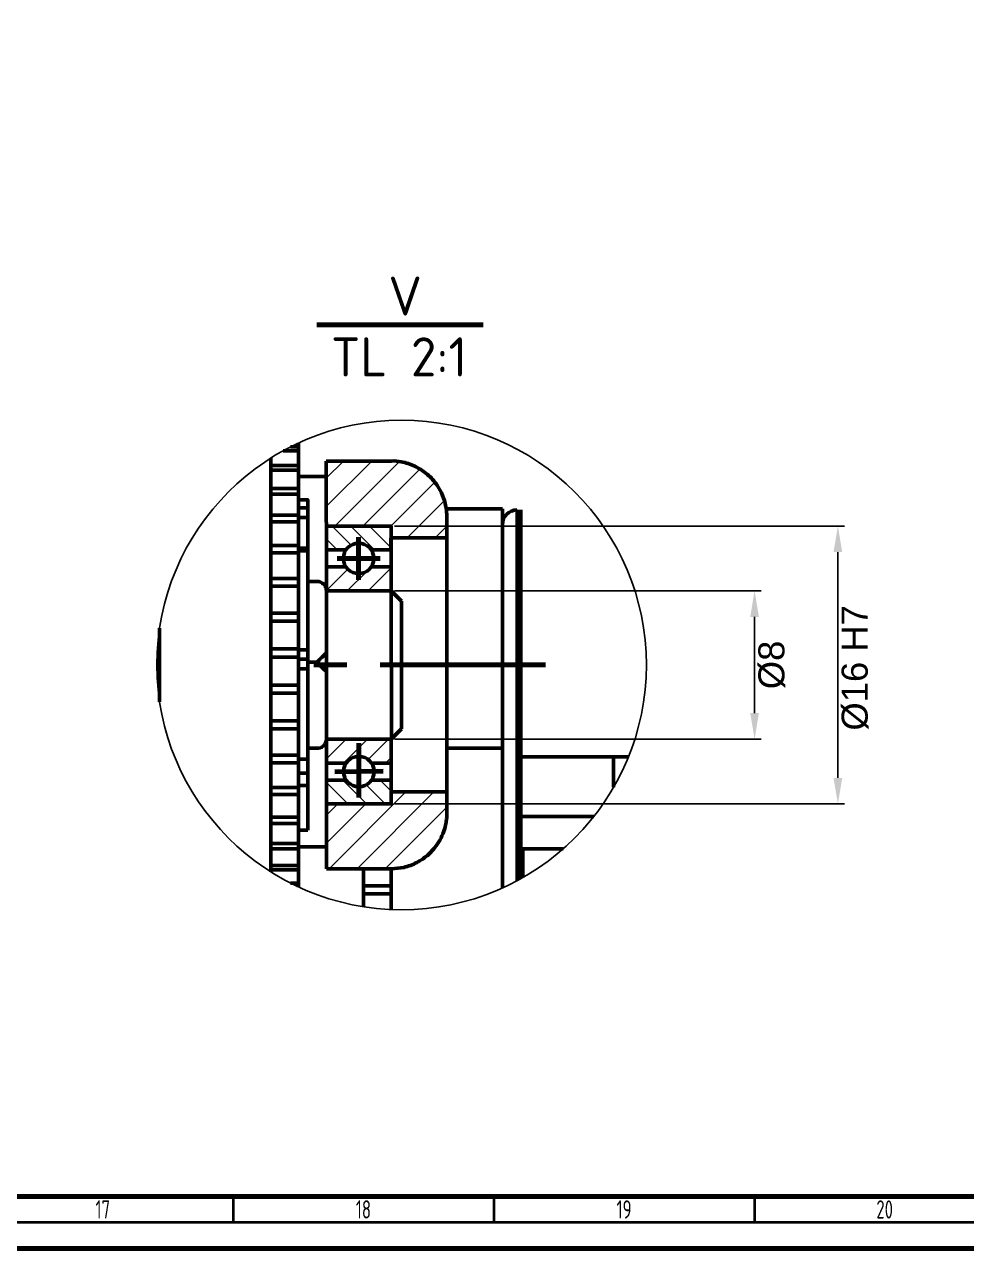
# Model space of a CAD drawing. Header units: millimetres. Extents: x -253 to 12701, y 1223 to 2077.
# Drawn here: x 556.1 to 736.8, y 1235.8 to 1470.6 of the extents above; entities that cross this region are included whole.
import ezdxf

# ---------------------------------------------------------------- set-up
doc = ezdxf.new("R2010")
doc.units = ezdxf.units.MM
doc.linetypes.add('ACAD_ISO02W100', pattern=[15, 12, -3])
doc.linetypes.add('CENTER', pattern=[50.8, 31.75, -6.35, 6.35, -6.35])
for name, color, linetype, lineweight in [('0.7mm', 7, 'Continuous', 70), ('Chu', 241, 'Continuous', 35), ('Net 0.35', 20, 'Continuous', 35), ('Net 0.7', 7, 'Continuous', 70), ('NET DAM', 7, 'Continuous', 50), ('Net Duc', 7, 'ACAD_ISO02W100', 70), ('NET MANH', 10, 'Continuous', 25)]:
    doc.layers.add(name, color=color, linetype=linetype, lineweight=lineweight)
doc.styles.add('F10', font='kythuat2.shx', dxfattribs={"height": 15, "bigfont": 'vn.shx'})
doc.styles.add('SLDTEXTSTYLE1', font='TXT', dxfattribs={"width": 0.7})
doc.styles.get("Standard").update_dxf_attribs({"font": 'arial.ttf'})
doc.dimstyles.new('ISO-25', dxfattribs={"dimtxt": 2.5, "dimasz": 5, "dimexe": 1.25, "dimexo": 0.625, "dimtad": 2, "dimdec": 0, "dimtxsty": 'Standard', "dimcen": 2.5, "dimadec": 0, "dimazin": 0, "dimtfac": 1, "dimtdec": 0, "dimtmove": 0, "dimatfit": 3, "dimfxl": 1, "dimarcsym": 0})

# ---------------------------------------------------------------- blocks, each defined once
blk = doc.blocks.new('*D146')
at = {"layer": 'Defpoints', "color": 0, "transparency": 16777216}
for p in [(626.4, 1361.96), (696.11, 1361.96), (626.43, 1333.49)]:
    blk.add_point(p, dxfattribs=at)
at = {"layer": 'NET MANH', "color": 0, "lineweight": -2, "transparency": 16777216}
for p, q in [((627.03, 1361.96), (697.36, 1361.96)), ((696.11, 1338.49), (696.11, 1356.96)), ((627.06, 1333.49), (697.36, 1333.49))]:
    blk.add_line(p, q, dxfattribs=at)
at = {"layer": 'NET MANH', "color": 0, "transparency": 16777216}
for points in [[(695.28, 1356.96), (696.95, 1356.96), (696.11, 1361.96)], [(695.28, 1338.49), (696.95, 1338.49), (696.11, 1333.49)]]:
    blk.add_solid(points, dxfattribs=at)
at = {"layer": 'NET MANH', "color": 0, "transparency": 16777216, "insert": (699.43, 1347.73), "char_height": 2.5, "attachment_point": 5, "rotation": 90}
blk.add_mtext('{\\H2x;Ø8}', dxfattribs=at)
blk = doc.blocks.new('*D147')
at = {"layer": 'Defpoints', "color": 0, "transparency": 16777216}
for p in [(626.38, 1374.38), (712.1, 1374.38), (626.41, 1321.07)]:
    blk.add_point(p, dxfattribs=at)
at = {"layer": 'NET MANH', "color": 0, "lineweight": -2, "transparency": 16777216}
for p, q in [((627.01, 1374.38), (713.35, 1374.38)), ((712.1, 1326.07), (712.1, 1369.38)), ((627.04, 1321.07), (713.35, 1321.07))]:
    blk.add_line(p, q, dxfattribs=at)
at = {"layer": 'NET MANH', "color": 0, "transparency": 16777216}
for points in [[(711.26, 1369.38), (712.93, 1369.38), (712.1, 1374.38)], [(711.26, 1326.07), (712.93, 1326.07), (712.1, 1321.07)]]:
    blk.add_solid(points, dxfattribs=at)
at = {"layer": 'NET MANH', "color": 0, "transparency": 16777216, "insert": (715.41, 1347.17), "char_height": 2.5, "attachment_point": 5, "rotation": 90}
blk.add_mtext('{\\H2x;Ø16 H7}', dxfattribs=at)

msp = doc.modelspace()

# ---------------------------------------------------------------- hatches: boundary and pattern name
at = {"layer": 'NET MANH', "transparency": 33554687}
h = msp.add_hatch(dxfattribs=at)
h.set_pattern_fill('ANSI31', color=256, scale=1.2)
h.set_pattern_definition([(45, (-3914.3324, -1032.5882), (-2.6940768, 2.6940768), [])])
edge = h.paths.add_edge_path()
edge.add_spline(control_points=[(636.84, 1378.38), (636.81, 1378.51), (636.77, 1378.7), (636.72, 1378.89), (636.7, 1378.95)], knot_values=[0.231291, 0.231291, 0.231291, 0.231291, 0.251637, 0.262527, 0.262527, 0.262527, 0.262527], degree=3, periodic=0)
edge.add_spline(control_points=[(636.7, 1378.95), (636.57, 1379.45), (636.4, 1379.94), (636.2, 1380.41)], knot_values=[0.262527, 0.262527, 0.262527, 0.262527, 0.343932, 0.343932, 0.343932, 0.343932], degree=3, periodic=0)
edge.add_spline(control_points=[(636.2, 1380.41), (636.15, 1380.51), (636.07, 1380.7), (635.98, 1380.87), (635.95, 1380.95)], knot_values=[0.343932, 0.343932, 0.343932, 0.343932, 0.362478, 0.375429, 0.375429, 0.375429, 0.375429], degree=3, periodic=0)
edge.add_spline(control_points=[(635.95, 1380.95), (635.8, 1381.23), (635.65, 1381.51), (635.48, 1381.78)], knot_values=[0.375429, 0.375429, 0.375429, 0.375429, 0.425859, 0.425859, 0.425859, 0.425859], degree=3, periodic=0)
edge.add_spline(control_points=[(635.48, 1381.78), (635.38, 1381.95), (635.27, 1382.11), (635.16, 1382.27)], knot_values=[0.425859, 0.425859, 0.425859, 0.425859, 0.457115, 0.457115, 0.457115, 0.457115], degree=3, periodic=0)
edge.add_spline(control_points=[(635.16, 1382.27), (635.11, 1382.35), (634.95, 1382.57), (634.79, 1382.78), (634.67, 1382.92)], knot_values=[0.457115, 0.457115, 0.457115, 0.457115, 0.471359, 0.5, 0.5, 0.5, 0.5], degree=3, periodic=0)
edge.add_spline(control_points=[(634.67, 1382.92), (634.52, 1383.11), (634.36, 1383.3), (634.19, 1383.48)], knot_values=[0.5, 0.5, 0.5, 0.5, 0.538778, 0.538778, 0.538778, 0.538778], degree=3, periodic=0)
edge.add_spline(control_points=[(634.19, 1383.48), (634.06, 1383.62), (633.92, 1383.76), (633.77, 1383.9)], knot_values=[0.538778, 0.538778, 0.538778, 0.538778, 0.570091, 0.570091, 0.570091, 0.570091], degree=3, periodic=0)
edge.add_spline(control_points=[(633.77, 1383.9), (633.56, 1384.1), (633.32, 1384.31), (633.08, 1384.51), (633.06, 1384.52)], knot_values=[0.570091, 0.570091, 0.570091, 0.570091, 0.616726, 0.6203, 0.6203, 0.6203, 0.6203], degree=3, periodic=0)
edge.add_spline(control_points=[(633.06, 1384.52), (632.9, 1384.64), (632.75, 1384.76), (632.59, 1384.88)], knot_values=[0.6203, 0.6203, 0.6203, 0.6203, 0.651677, 0.651677, 0.651677, 0.651677], degree=3, periodic=0)
edge.add_spline(control_points=[(632.59, 1384.88), (632.4, 1385.01), (632.21, 1385.13), (632.02, 1385.25)], knot_values=[0.651677, 0.651677, 0.651677, 0.651677, 0.6875, 0.6875, 0.6875, 0.6875], degree=3, periodic=0)
edge.add_spline(control_points=[(632.02, 1385.25), (631.78, 1385.4), (631.52, 1385.54), (631.27, 1385.68)], knot_values=[0.6875, 0.6875, 0.6875, 0.6875, 0.733255, 0.733255, 0.733255, 0.733255], degree=3, periodic=0)
edge.add_spline(control_points=[(631.27, 1385.68), (631.16, 1385.73), (630.98, 1385.82), (630.8, 1385.91), (630.73, 1385.94)], knot_values=[0.733255, 0.733255, 0.733255, 0.733255, 0.752358, 0.764765, 0.764765, 0.764765, 0.764765], degree=3, periodic=0)
edge.add_spline(control_points=[(630.73, 1385.94), (630.46, 1386.07), (630.17, 1386.18), (629.89, 1386.29)], knot_values=[0.764765, 0.764765, 0.764765, 0.764765, 0.8125, 0.8125, 0.8125, 0.8125], degree=3, periodic=0)
edge.add_spline(control_points=[(629.89, 1386.29), (629.69, 1386.36), (629.49, 1386.43), (629.28, 1386.49)], knot_values=[0.8125, 0.8125, 0.8125, 0.8125, 0.846264, 0.846264, 0.846264, 0.846264], degree=3, periodic=0)
edge.add_spline(control_points=[(629.28, 1386.49), (629.09, 1386.55), (628.9, 1386.6), (628.71, 1386.64)], knot_values=[0.846264, 0.846264, 0.846264, 0.846264, 0.878113, 0.878113, 0.878113, 0.878113], degree=3, periodic=0)
edge.add_spline(control_points=[(628.71, 1386.64), (628.58, 1386.67), (628.35, 1386.72), (628.12, 1386.76), (628.02, 1386.77)], knot_values=[0.878113, 0.878113, 0.878113, 0.878113, 0.899266, 0.915375, 0.915375, 0.915375, 0.915375], degree=3, periodic=0)
edge.add_spline(control_points=[(628.02, 1386.77), (627.83, 1386.8), (627.64, 1386.83), (627.44, 1386.84)], knot_values=[0.915375, 0.915375, 0.915375, 0.915375, 0.946788, 0.946788, 0.946788, 0.946788], degree=3, periodic=0)
edge.add_spline(control_points=[(627.44, 1386.84), (627.28, 1386.85), (627.12, 1386.86), (626.96, 1386.86)], knot_values=[0.946788, 0.946788, 0.946788, 0.946788, 0.971774, 0.971774, 0.971774, 0.971774], degree=3, periodic=0)
edge.add_spline(control_points=[(626.96, 1386.86), (626.78, 1386.87), (626.59, 1386.86), (626.4, 1386.86)], knot_values=[0.971774, 0.971774, 0.971774, 0.971774, 1, 1, 1, 1], degree=3, periodic=0)
edge.add_line((626.4, 1386.86), (613.95, 1386.85))
edge.add_line((613.95, 1386.85), (613.95, 1386.73))
edge.add_line((613.95, 1386.73), (613.95, 1385.74))
edge.add_line((613.95, 1385.74), (613.95, 1383.81))
edge.add_line((613.95, 1383.81), (613.95, 1380.97))
edge.add_line((613.95, 1380.97), (613.95, 1377.29))
edge.add_line((613.95, 1377.29), (613.96, 1374.38))
edge.add_line((613.96, 1374.38), (626.38, 1374.38))
edge.add_line((626.38, 1374.38), (626.38, 1372.09))
edge.add_line((626.38, 1372.09), (637.07, 1372.09))
edge.add_line((637.07, 1372.09), (637.07, 1376.19))
edge.add_spline(control_points=[(637.07, 1376.11), (637.07, 1376.12), (637.07, 1376.15), (637.07, 1376.18), (637.07, 1376.2), (637.07, 1376.2), (637.07, 1376.21), (637.07, 1376.23), (637.07, 1376.25), (637.07, 1376.33), (637.06, 1376.54), (637.05, 1376.73), (637.04, 1376.87)], knot_values=[0, 0, 0, 0, 0.018014, 0.082959, 0.101128, 0.112931, 0.115197, 0.116166, 0.117285, 0.120173, 0.128162, 0.150664, 0.150664, 0.150664, 0.150664], degree=3, periodic=0)
edge.add_spline(control_points=[(637.04, 1376.87), (637.04, 1376.92), (637.02, 1377.15), (637, 1377.38), (636.98, 1377.57)], knot_values=[0.150664, 0.150664, 0.150664, 0.150664, 0.15765, 0.187501, 0.187501, 0.187501, 0.187501], degree=3, periodic=0)
edge.add_spline(control_points=[(636.98, 1377.57), (636.97, 1377.6), (636.97, 1377.64), (636.96, 1377.68)], knot_values=[0.187501, 0.187501, 0.187501, 0.187501, 0.193415, 0.193415, 0.193415, 0.193415], degree=3, periodic=0)
edge.add_spline(control_points=[(636.96, 1377.68), (636.93, 1377.91), (636.89, 1378.15), (636.84, 1378.38)], knot_values=[0.193415, 0.193415, 0.193415, 0.193415, 0.231291, 0.231291, 0.231291, 0.231291], degree=3, periodic=0)
edge = h.paths.add_edge_path()
edge.add_spline(control_points=[(626.42, 1308.63), (627.29, 1308.66), (628.94, 1308.78), (631.27, 1309.71), (633.26, 1311.02), (634.74, 1312.54), (635.78, 1314.1), (636.45, 1315.58), (636.83, 1316.88), (637, 1317.91), (637.07, 1318.63), (637.08, 1319.04), (637.08, 1319.22), (637.08, 1319.27), (637.08, 1319.28), (637.08, 1319.29), (637.08, 1319.29), (637.08, 1319.3), (637.08, 1319.31), (637.08, 1319.35), (637.08, 1319.44), (637.08, 1319.47)], knot_values=[0, 0, 0, 0, 0.12129, 0.255819, 0.374841, 0.481418, 0.576167, 0.658611, 0.727493, 0.781057, 0.817725, 0.837683, 0.843397, 0.844604, 0.845394, 0.846267, 0.847702, 0.850983, 0.863044, 0.95837, 1, 1, 1, 1], degree=3, periodic=0)
edge.add_line((637.08, 1319.47), (637.08, 1323.36))
edge.add_line((637.08, 1323.36), (626.41, 1323.36))
edge.add_line((626.41, 1323.36), (626.41, 1321.07))
edge.add_line((626.41, 1321.07), (613.97, 1321.07))
edge.add_line((613.97, 1321.07), (613.97, 1317.42))
edge.add_line((613.97, 1317.42), (613.97, 1313.9))
edge.add_line((613.97, 1313.9), (613.97, 1311.23))
edge.add_line((613.97, 1311.23), (613.97, 1309.48))
edge.add_line((613.97, 1309.48), (613.97, 1308.68))
edge.add_line((613.97, 1308.68), (613.97, 1308.63))
edge.add_line((613.97, 1308.63), (626.42, 1308.63))
h = msp.add_hatch(dxfattribs=at)
h.set_pattern_fill('ANSI31', color=256, scale=0.8, angle=90)
h.set_pattern_definition([(135, (-3914.3324, -1032.5882), (-1.7960512, -1.7960512), [])])
h.paths.add_polyline_path([(626.41, 1321.07), (626.41, 1325.63), (622.61, 1325.63, -0.529579), (617.79, 1325.63), (613.99, 1325.63), (613.99, 1321.07)])
h.paths.add_polyline_path([(626.36, 1369.81), (626.38, 1374.38), (613.96, 1374.38), (613.96, 1369.81), (617.74, 1369.81, -0.529579), (622.57, 1369.81)])
h = msp.add_hatch(dxfattribs=at)
h.set_pattern_fill('ANSI31', color=256, scale=0.9)
h.set_pattern_definition([(45, (-3914.3324, -1032.5882), (-2.0205576, 2.0205576), [])])
h.paths.add_polyline_path([(622.61, 1328.91), (626.41, 1328.91), (626.41, 1333.49), (613.99, 1333.49), (613.99, 1328.91), (617.79, 1328.91, -0.529579)])
h.paths.add_polyline_path([(626.38, 1361.96), (626.38, 1366.53), (622.57, 1366.53, -0.529579), (617.74, 1366.53), (613.96, 1366.53), (613.96, 1361.96)])

# ---------------------------------------------------------------- linework, layer by layer
at = {"layer": '0.7mm', "lineweight": 70}
msp.add_line((612.11, 1412.96), (644.02, 1412.96), dxfattribs=at)
at = {"layer": 'Net 0.35', "linetype": 'Continuous', "lineweight": 35}
for p, q in [((596.07, 1245.76), (596.07, 1240.76)), ((646.07, 1245.76), (646.07, 1240.76)), ((696.07, 1245.76), (696.07, 1240.76)), ((930.57, 1240.76), (-238.43, 1240.76))]:
    msp.add_line(p, q, dxfattribs=at)
at = {"layer": 'Net 0.7', "linetype": 'Continuous', "lineweight": 70}
msp.add_line((925.57, 1245.76), (-233.43, 1245.76), dxfattribs=at)
at = {"layer": 'Net 0.7'}
msp.add_lwpolyline([(-253.43, 1235.76), (935.57, 1235.76), (935.57, 2076.76), (-253.43, 2076.76)], close=True, dxfattribs=at)
at = {"layer": 'NET DAM', "color": 7}
for p, q in [((608.62, 1388.84), (605.7, 1388.84)), ((608.62, 1389.57), (607.08, 1389.57)), ((608.62, 1389.33), (608.62, 1389.69)), ((608.62, 1389.37), (608.62, 1389.68)), ((608.62, 1389.67), (608.62, 1389.39)), ((608.62, 1389.62), (608.62, 1389.13)), ((608.62, 1389.41), (608.62, 1389.58)), ((608.62, 1389.1), (608.62, 1389.41)), ((608.62, 1389.39), (608.62, 1389.15)), ((608.62, 1389.15), (608.62, 1389.37)), ((608.62, 1388.93), (608.62, 1389.33)), ((608.62, 1389.04), (608.62, 1389.15)), ((608.62, 1389.15), (608.62, 1389.04)), ((608.62, 1389.13), (608.62, 1388.72)), ((608.62, 1388.78), (608.62, 1389.1)), ((608.62, 1389.04), (608.62, 1389.04)), ((608.62, 1388.53), (608.62, 1388.93)), ((608.62, 1388.84), (608.62, 1388.62)), ((608.62, 1388.5), (608.62, 1388.78)), ((608.62, 1388.72), (608.62, 1388.38)), ((608.62, 1386.01), (603.29, 1386.01)), ((608.62, 1385.95), (608.62, 1386.28)), ((608.62, 1386.27), (608.62, 1385.81)), ((608.62, 1386.06), (608.62, 1386.01)), ((608.62, 1385.92), (608.62, 1386.06)), ((608.62, 1385.57), (608.62, 1385.95)), ((608.62, 1385.64), (608.62, 1385.92)), ((608.62, 1385.81), (608.62, 1385.42)), ((626.4, 1386.86), (613.95, 1386.85)), ((608.62, 1385.08), (603.29, 1385.08)), ((608.62, 1385.37), (608.62, 1385.64)), ((608.62, 1385.17), (608.62, 1385.57)), ((608.62, 1385.42), (608.62, 1385.11)), ((608.62, 1385.14), (608.62, 1385.37)), ((608.62, 1384.75), (608.62, 1385.17)), ((608.62, 1384.93), (608.62, 1385.14)), ((608.62, 1385.11), (608.62, 1384.9)), ((608.62, 1385.08), (608.62, 1384.84)), ((608.62, 1383.9), (613.95, 1383.9)), ((603.29, 1382.45), (603.29, 1381.63)), ((608.62, 1381.6), (603.29, 1381.6)), ((608.62, 1382.06), (608.62, 1381.63)), ((608.62, 1381.36), (608.62, 1381.72)), ((608.62, 1381.69), (608.62, 1381.6)), ((608.62, 1381.59), (608.62, 1381.69)), ((608.62, 1381.63), (608.62, 1381.27)), ((608.62, 1381.35), (608.62, 1381.59)), ((608.62, 1380.99), (608.62, 1381.36)), ((608.62, 1381.13), (608.62, 1381.35)), ((608.62, 1381.27), (608.62, 1380.99)), ((608.62, 1380.95), (608.62, 1381.13)), ((608.62, 1380.58), (608.62, 1380.99)), ((608.62, 1380.99), (608.62, 1380.81)), ((608.62, 1380.49), (603.29, 1380.49)), ((608.62, 1380.8), (608.62, 1380.95)), ((608.62, 1380.81), (608.62, 1380.75)), ((608.62, 1380.75), (608.62, 1380.8)), ((608.62, 1380.06), (608.62, 1380.58)), ((608.62, 1380.49), (608.62, 1380.23)), ((610.4, 1379.44), (608.62, 1379.44)), ((608.62, 1376.44), (603.29, 1376.44)), ((608.62, 1376.68), (608.62, 1376.34)), ((608.62, 1376.57), (608.62, 1376.44)), ((608.62, 1376.31), (608.62, 1376.5)), ((608.62, 1376.34), (608.62, 1376.1)), ((608.62, 1376.15), (608.62, 1376.31)), ((647.74, 1377.68), (636.93, 1377.68)), ((647.74, 1377.68), (647.74, 1331.75)), ((651.3, 1306.74), (651.3, 1377.5)), ((608.62, 1375.17), (603.29, 1375.17)), ((608.62, 1376.02), (608.62, 1376.15)), ((608.62, 1376.1), (608.62, 1375.96)), ((608.62, 1375.93), (608.62, 1376.02)), ((608.62, 1375.96), (608.62, 1375.93)), ((608.62, 1375.17), (608.62, 1374.91)), ((608.62, 1370.64), (603.29, 1370.64)), ((608.62, 1369.25), (603.29, 1369.25)), ((608.62, 1370.81), (608.62, 1370.64)), ((608.62, 1370.65), (608.62, 1370.79)), ((608.62, 1370.76), (608.62, 1370.55)), ((608.62, 1370.54), (608.62, 1370.65)), ((608.62, 1370.64), (608.62, 1369.25)), ((608.62, 1370.55), (608.62, 1370.44)), ((608.62, 1370.47), (608.62, 1370.54)), ((608.62, 1370.44), (608.62, 1370.47)), ((608.62, 1370.11), (608.62, 1370.21)), ((610.4, 1370.11), (608.62, 1370.11)), ((608.62, 1369.25), (608.62, 1368.98)), ((608.62, 1364.34), (603.29, 1364.34)), ((608.62, 1362.86), (603.29, 1362.86)), ((608.62, 1364.54), (608.62, 1364.34)), ((608.62, 1364.34), (608.62, 1362.86)), ((608.62, 1362.86), (608.62, 1362.59)), ((612.18, 1363.74), (610.4, 1363.74)), ((608.63, 1357.68), (603.29, 1357.68)), ((608.63, 1357.9), (608.63, 1357.68)), ((608.63, 1357.68), (608.63, 1356.13)), ((608.63, 1356.13), (603.29, 1356.13)), ((608.63, 1356.13), (608.63, 1355.87)), ((608.63, 1350.8), (603.29, 1350.8)), ((608.63, 1351.04), (608.63, 1350.8)), ((608.63, 1350.8), (608.63, 1349.22)), ((608.63, 1349.22), (603.3, 1349.22)), ((608.63, 1349.22), (608.63, 1348.97)), ((612.18, 1348.24), (610.41, 1348.24)), ((608.63, 1343.86), (603.3, 1343.86)), ((608.63, 1344.12), (608.63, 1343.86)), ((608.63, 1343.86), (608.63, 1342.29)), ((608.63, 1342.29), (603.3, 1342.29)), ((608.63, 1342.29), (608.63, 1342.05)), ((608.63, 1337.01), (603.3, 1337.01)), ((608.63, 1337.28), (608.63, 1337.01)), ((608.63, 1337.01), (608.63, 1335.48)), ((608.63, 1335.48), (603.3, 1335.48)), ((608.63, 1335.48), (608.63, 1335.27)), ((610.41, 1331.74), (612.19, 1331.74)), ((647.74, 1331.75), (637.08, 1331.75)), ((647.74, 1331.75), (647.74, 1304.94)), ((608.63, 1330.41), (603.3, 1330.4)), ((608.63, 1330.68), (608.63, 1330.41)), ((608.63, 1330.41), (608.63, 1328.96)), ((669.07, 1330.08), (651.3, 1330.08)), ((671.9, 1330.08), (669.07, 1330.08)), ((669.07, 1330.08), (669.07, 1330.07)), ((669.07, 1330.07), (671.9, 1330.07)), ((669.07, 1324.28), (669.07, 1330.07)), ((608.63, 1328.96), (603.3, 1328.95)), ((608.63, 1328.99), (608.63, 1328.98)), ((608.63, 1328.96), (608.63, 1328.99)), ((608.63, 1328.98), (608.63, 1328.83)), ((608.63, 1328.88), (608.63, 1328.96)), ((608.63, 1328.96), (608.63, 1328.77)), ((608.64, 1324.2), (603.3, 1324.19)), ((603.3, 1322.93), (603.3, 1320.47)), ((608.64, 1322.85), (603.3, 1322.85)), ((608.64, 1324.47), (608.64, 1324.2)), ((608.64, 1323.19), (608.64, 1323.12)), ((608.64, 1323.14), (608.64, 1323.19)), ((608.64, 1323.04), (608.64, 1323.14)), ((608.64, 1323.12), (608.64, 1322.93)), ((608.64, 1322.91), (608.64, 1323.04)), ((608.64, 1322.93), (608.64, 1322.65)), ((608.64, 1322.74), (608.64, 1322.91)), ((608.64, 1322.85), (608.64, 1322.71)), ((637.08, 1319.47), (637.08, 1323.38)), ((608.64, 1318.52), (603.3, 1318.52)), ((608.64, 1318.78), (608.64, 1318.52)), ((608.64, 1317.96), (608.64, 1317.85)), ((608.64, 1317.95), (608.64, 1317.96)), ((608.64, 1317.84), (608.64, 1317.95)), ((608.64, 1317.85), (608.64, 1317.63)), ((608.64, 1317.68), (608.64, 1317.84)), ((608.64, 1317.49), (608.64, 1317.68)), ((608.64, 1317.63), (608.64, 1317.32)), ((665.26, 1318.66), (651.3, 1318.66)), ((603.3, 1317.32), (603.3, 1315.51)), ((608.64, 1317.32), (603.3, 1317.32)), ((608.64, 1317.28), (608.64, 1317.49)), ((608.64, 1317.32), (608.64, 1316.93)), ((608.64, 1317.32), (608.64, 1317.2)), ((608.64, 1316.04), (610.42, 1316.04)), ((608.64, 1313.5), (603.31, 1313.5)), ((608.64, 1313.5), (608.64, 1313.98)), ((608.64, 1313.75), (608.64, 1313.5)), ((608.64, 1312.98), (608.64, 1313.5)), ((608.64, 1313.47), (608.64, 1313.43)), ((608.64, 1313.38), (608.64, 1313.47)), ((608.64, 1313.43), (608.64, 1313.29)), ((608.64, 1313.21), (608.64, 1313.38)), ((608.64, 1313.29), (608.64, 1313.04)), ((608.64, 1313), (608.64, 1313.21)), ((608.64, 1313.04), (608.64, 1312.7)), ((608.64, 1312.76), (608.64, 1313)), ((608.64, 1312.56), (608.64, 1312.98)), ((608.64, 1312.46), (603.31, 1312.46)), ((608.64, 1312.8), (613.97, 1312.8)), ((608.64, 1312.51), (608.64, 1312.76)), ((608.64, 1312.7), (608.64, 1312.28)), ((608.64, 1312.18), (608.64, 1312.56)), ((608.64, 1312.39), (608.64, 1312.51)), ((608.64, 1312.46), (608.64, 1312.39)), ((651.65, 1312.46), (659.39, 1312.46)), ((651.65, 1306.94), (651.65, 1312.46)), ((608.64, 1309.25), (603.31, 1309.25)), ((608.64, 1308.41), (603.31, 1308.4)), ((613.97, 1308.63), (626.42, 1308.63)), ((621.07, 1308.63), (621.07, 1308.18)), ((621.07, 1308.18), (621.07, 1307.68)), ((626.41, 1308.63), (626.41, 1300.81)), ((608.64, 1305.87), (607.1, 1305.87)), ((621.07, 1307.68), (621.07, 1307.18)), ((621.07, 1307.18), (621.07, 1306.71)), ((621.07, 1306.71), (621.07, 1306.28)), ((621.07, 1306.28), (621.07, 1305.92)), ((621.07, 1305.92), (621.07, 1305.65)), ((621.07, 1305.65), (621.07, 1305.59)), ((621.07, 1305.59), (621.07, 1305.58)), ((621.07, 1305.58), (621.07, 1305.38)), ((621.07, 1305.38), (626.41, 1305.38)), ((621.07, 1305.38), (621.07, 1301.34)), ((621.07, 1303.84), (626.41, 1303.84))]:
    msp.add_line(p, q, dxfattribs=at)
at = {"layer": 'NET DAM'}
for p, q in [((608.62, 1390.32), (608.64, 1305.12)), ((626.38, 1374.38), (626.36, 1369.81)), ((626.38, 1374.38), (626.38, 1361.96)), ((637.07, 1376.11), (637.08, 1323.38)), ((626.37, 1372.09), (637.07, 1372.09)), ((613.95, 1369.81), (617.74, 1369.81)), ((622.57, 1369.81), (626.36, 1369.81)), ((613.95, 1366.53), (617.74, 1366.53)), ((622.57, 1366.53), (626.36, 1366.53)), ((613.96, 1361.96), (626.4, 1361.96)), ((626.4, 1361.96), (613.96, 1361.96)), ((613.96, 1361.96), (626.38, 1361.96)), ((613.96, 1361.96), (613.99, 1333.49)), ((626.4, 1361.96), (626.47, 1333.49)), ((626.4, 1361.96), (628.38, 1359.98)), ((628.39, 1335.47), (628.38, 1359.98)), ((628.39, 1347.73), (634.1, 1347.73)), ((626.41, 1333.49), (628.39, 1335.47)), ((613.97, 1333.49), (626.41, 1333.49)), ((626.47, 1333.49), (613.99, 1333.49)), ((626.43, 1333.49), (613.99, 1333.49)), ((613.99, 1333.49), (626.41, 1333.49)), ((613.99, 1328.91), (617.79, 1328.91)), ((622.61, 1328.91), (626.41, 1328.91)), ((613.99, 1325.63), (617.79, 1325.63)), ((622.61, 1325.63), (626.41, 1325.63)), ((626.37, 1323.36), (637.07, 1323.36))]:
    msp.add_line(p, q, dxfattribs=at)
at = {"layer": 'NET DAM', "color": 8}
for p, q in [((610.4, 1377.89), (608.62, 1377.89)), ((650.58, 1306.35), (650.58, 1377.5)), ((610.4, 1376), (608.62, 1376)), ((610.4, 1369.61), (608.62, 1369.61)), ((610.41, 1350.6), (608.63, 1350.6)), ((610.41, 1348.86), (608.63, 1348.86)), ((610.41, 1346.96), (608.63, 1346.96)), ((610.41, 1329.63), (608.63, 1329.63)), ((610.41, 1326.95), (608.63, 1326.95)), ((610.41, 1324.62), (608.64, 1324.62)), ((610.42, 1316.05), (608.64, 1316.05))]:
    msp.add_line(p, q, dxfattribs=at)
at = {"layer": 'NET DAM', "color": 7, "flags": 128}
for points in [[(608.62, 1389.57), (608.62, 1389.48), (608.62, 1389.39), (608.62, 1389.3), (608.62, 1389.21), (608.62, 1389.12), (608.62, 1389.03), (608.62, 1388.93), (608.62, 1388.84)], [(603.28, 1387.41), (603.28, 1386.59), (603.29, 1381.69), (603.29, 1376.17), (603.29, 1370.13), (603.29, 1363.68), (603.29, 1356.95), (603.29, 1350.05), (603.3, 1343.11), (603.3, 1336.25), (603.3, 1329.6), (603.3, 1323.28), (603.3, 1317.4), (603.31, 1312.07), (603.31, 1308.03)], [(608.62, 1386.01), (608.62, 1385.89), (608.62, 1385.78), (608.62, 1385.66), (608.62, 1385.55), (608.62, 1385.43), (608.62, 1385.31), (608.62, 1385.2), (608.62, 1385.08)], [(613.95, 1386.85), (613.95, 1386.73), (613.95, 1385.74), (613.95, 1383.81), (613.95, 1380.97), (613.95, 1377.29), (613.96, 1372.88), (613.96, 1367.83), (613.96, 1362.28), (613.96, 1356.37), (613.96, 1350.24), (613.96, 1344.05), (613.97, 1337.95), (613.97, 1332.1), (613.97, 1326.63), (613.97, 1321.7), (613.97, 1317.42), (613.97, 1313.9), (613.97, 1311.23), (613.97, 1309.48), (613.97, 1308.68), (613.97, 1308.63)], [(608.62, 1381.6), (608.62, 1381.46), (608.62, 1381.32), (608.62, 1381.19), (608.62, 1381.05), (608.62, 1380.91), (608.62, 1380.77), (608.62, 1380.63), (608.62, 1380.49)], [(610.4, 1379.43), (610.4, 1379.43), (610.4, 1379.36), (610.4, 1379.23), (610.4, 1379.04), (610.4, 1378.8), (610.4, 1378.52), (610.4, 1378.21), (610.4, 1377.89)], [(610.4, 1370.86), (610.4, 1372.6), (610.4, 1374.17), (610.4, 1375.56), (610.4, 1376.75), (610.4, 1377.74), (610.4, 1378.52), (610.4, 1379.09), (610.4, 1379.43)], [(608.62, 1370.21), (608.62, 1371.64), (608.62, 1372.91), (608.62, 1374), (608.62, 1374.91), (608.62, 1375.63), (608.62, 1376.17), (608.62, 1376.5), (608.62, 1376.64)], [(608.62, 1376.44), (608.62, 1376.28), (608.62, 1376.13), (608.62, 1375.97), (608.62, 1375.81), (608.62, 1375.65), (608.62, 1375.49), (608.62, 1375.33), (608.62, 1375.17)], [(610.4, 1377.89), (610.4, 1377.52), (610.4, 1377.17), (610.4, 1376.85), (610.4, 1376.57), (610.4, 1376.33), (610.4, 1376.16), (610.4, 1376.04), (610.4, 1376)], [(610.4, 1376), (610.4, 1375.83), (610.4, 1375.47), (610.4, 1374.92), (610.4, 1374.18), (610.4, 1373.25), (610.4, 1372.15), (610.4, 1370.88), (610.4, 1369.44)], [(608.62, 1370.41), (608.62, 1370.66), (608.62, 1370.85), (608.62, 1370.97), (608.62, 1371), (608.62, 1370.96), (608.62, 1370.83), (608.62, 1370.63), (608.62, 1370.37)], [(608.63, 1351.29), (608.63, 1353.95), (608.63, 1356.56), (608.63, 1359.12), (608.63, 1361.6), (608.62, 1363.98), (608.62, 1366.26), (608.62, 1368.4), (608.62, 1370.41)], [(608.62, 1370.37), (608.62, 1370.17), (608.62, 1370.11)], [(610.4, 1368.53), (610.4, 1368.78), (610.4, 1369.06), (610.4, 1369.37), (610.4, 1369.69), (610.4, 1370.02), (610.4, 1370.33), (610.4, 1370.61), (610.4, 1370.86)], [(610.4, 1369.61), (610.4, 1369.82), (610.4, 1369.98), (610.4, 1370.08), (610.4, 1370.11), (610.4, 1370.08), (610.4, 1369.98), (610.4, 1369.82), (610.4, 1369.61)], [(610.4, 1369.61), (610.4, 1367.61), (610.4, 1365.46), (610.4, 1363.2), (610.4, 1360.83), (610.4, 1358.36), (610.4, 1355.83), (610.41, 1353.23), (610.41, 1350.6)], [(610.4, 1369.44), (610.4, 1369.23), (610.4, 1369.09), (610.4, 1369.01), (610.4, 1368.99), (610.4, 1369.05), (610.4, 1369.17), (610.4, 1369.36), (610.4, 1369.61)], [(610.4, 1365.85), (610.4, 1366.16), (610.4, 1366.49), (610.4, 1366.85), (610.4, 1367.22), (610.4, 1367.59), (610.4, 1367.94), (610.4, 1368.25), (610.4, 1368.53)], [(610.4, 1363.74), (610.4, 1363.98), (610.4, 1365.85)], [(610.41, 1348.24), (610.41, 1352.05), (610.4, 1355.61), (610.4, 1358.72), (610.4, 1361.19), (610.4, 1362.87), (610.4, 1363.68), (610.4, 1363.74)], [(581.96, 1354.76), (581.96, 1350.04), (581.96, 1343.1), (581.96, 1340.66)], [(608.63, 1349.45), (608.63, 1349.54), (608.63, 1349.81), (608.63, 1350.14), (608.63, 1350.5), (608.63, 1350.89), (608.63, 1351.29)], [(610.41, 1350.6), (610.41, 1350.27), (610.41, 1349.96), (610.41, 1349.66), (610.41, 1349.4), (610.41, 1349.18), (610.41, 1349.01), (610.41, 1348.9), (610.41, 1348.86)], [(610.41, 1348.86), (610.41, 1348.81), (610.41, 1348.7), (610.41, 1348.52), (610.41, 1348.28), (610.41, 1348), (610.41, 1347.67), (610.41, 1347.32), (610.41, 1346.96)], [(610.41, 1331.74), (610.41, 1331.93), (610.41, 1332.96), (610.41, 1334.86), (610.41, 1337.51), (610.41, 1340.75), (610.41, 1344.4), (610.41, 1348.24)], [(608.63, 1329.94), (608.63, 1331.86), (608.63, 1333.88), (608.63, 1336), (608.63, 1338.21), (608.63, 1340.49), (608.63, 1342.82), (608.63, 1345.18), (608.63, 1347.56)], [(610.41, 1346.96), (610.41, 1344.6), (610.41, 1342.27), (610.41, 1339.98), (610.41, 1337.74), (610.41, 1335.57), (610.41, 1333.49), (610.41, 1331.5), (610.41, 1329.63)], [(610.41, 1325.87), (610.41, 1327.88), (610.41, 1330.02), (610.41, 1331.74)], [(608.63, 1327.75), (608.63, 1327.98), (608.63, 1328.24), (608.63, 1328.52), (608.63, 1328.82), (608.63, 1329.12), (608.63, 1329.41), (608.63, 1329.69), (608.63, 1329.94)], [(610.41, 1329.63), (610.41, 1329.33), (610.41, 1328.99), (610.41, 1328.63), (610.41, 1328.26), (610.41, 1327.89), (610.41, 1327.55), (610.41, 1327.23), (610.41, 1326.95)], [(608.64, 1316.01), (608.64, 1316.39), (608.64, 1317), (608.64, 1317.82), (608.64, 1318.85), (608.64, 1320.08), (608.64, 1321.51), (608.64, 1323.12), (608.64, 1324.91)], [(610.41, 1326.95), (610.41, 1326.71), (610.41, 1326.42), (610.41, 1326.11), (610.41, 1325.79), (610.41, 1325.46), (610.41, 1325.15), (610.41, 1324.87), (610.41, 1324.62)], [(610.41, 1326.04), (610.41, 1326.25), (610.41, 1326.4), (610.41, 1326.48), (610.41, 1326.49), (610.41, 1326.43), (610.41, 1326.31), (610.41, 1326.12), (610.41, 1325.88)], [(610.41, 1319.49), (610.41, 1319.65), (610.41, 1320.01), (610.41, 1320.56), (610.41, 1321.3), (610.41, 1322.23), (610.41, 1323.33), (610.41, 1324.6), (610.41, 1326.04)], [(610.41, 1325.88), (610.41, 1325.66), (610.41, 1325.5), (610.41, 1325.41), (610.41, 1325.37), (610.41, 1325.4), (610.41, 1325.5), (610.41, 1325.66), (610.41, 1325.87)], [(610.41, 1324.62), (610.41, 1322.88), (610.41, 1321.31), (610.41, 1319.93), (610.41, 1318.73), (610.42, 1317.74), (610.42, 1316.96), (610.42, 1316.4), (610.42, 1316.05)], [(608.64, 1324.2), (608.64, 1324.03), (608.64, 1323.86), (608.64, 1323.69), (608.64, 1323.52), (608.64, 1323.35), (608.64, 1323.19), (608.64, 1323.02), (608.64, 1322.85)], [(608.64, 1318.52), (608.64, 1318.37), (608.64, 1318.21), (608.64, 1318.06), (608.64, 1317.91), (608.64, 1317.76), (608.64, 1317.61), (608.64, 1317.46), (608.64, 1317.32)], [(610.42, 1317.59), (610.42, 1317.96), (610.42, 1318.31), (610.41, 1318.63), (610.41, 1318.92), (610.41, 1319.15), (610.41, 1319.33), (610.41, 1319.44), (610.41, 1319.49)], [(610.42, 1316.05), (610.42, 1316.05), (610.42, 1316.12), (610.42, 1316.25), (610.42, 1316.44), (610.42, 1316.68), (610.42, 1316.96), (610.42, 1317.27), (610.42, 1317.59)], [(608.64, 1313.5), (608.64, 1313.37), (608.64, 1313.24), (608.64, 1313.11), (608.64, 1312.98), (608.64, 1312.85), (608.64, 1312.72), (608.64, 1312.59), (608.64, 1312.46)]]:
    msp.add_lwpolyline(points, dxfattribs=at)
at = {"layer": 'NET DAM'}
for points in [[(626.38, 1361.96), (626.38, 1374.38), (613.96, 1374.38), (613.96, 1361.96)], [(626.41, 1333.49), (626.41, 1321.07), (613.99, 1321.07), (613.99, 1333.49)]]:
    msp.add_lwpolyline(points, dxfattribs=at)
for centre in [(620.15, 1368.17), (620.2, 1327.27)]:
    msp.add_circle(centre, 2.92, dxfattribs=at)
at = {"layer": 'NET DAM', "color": 7}
msp.add_arc((650.58, 1374.65), 2.84, 90, 180, dxfattribs=at)
for points, knots in [([(637.07, 1376.11), (637.07, 1376.12), (637.07, 1376.15), (637.07, 1376.18), (637.07, 1376.2), (637.07, 1376.2), (637.07, 1376.21), (637.07, 1376.23), (637.07, 1376.25), (637.07, 1376.33), (637.06, 1376.58), (637.02, 1377.41), (636.78, 1378.87), (636.12, 1380.74), (634.94, 1382.73), (633.23, 1384.53), (630.93, 1385.96), (628.61, 1386.77), (627.09, 1386.88), (626.4, 1386.86)], [0, 0, 0, 0, 0.018014, 0.082959, 0.101128, 0.112931, 0.115197, 0.116166, 0.117285, 0.120173, 0.128162, 0.15765, 0.251637, 0.362478, 0.471359, 0.616726, 0.752358, 0.899266, 1, 1, 1, 1]), ([(613.96, 1361.43), (613.96, 1361.68), (613.96, 1361.96), (613.96, 1361.96), (613.96, 1361.97), (613.96, 1361.97), (613.96, 1361.97), (613.96, 1361.98), (613.96, 1362.06), (613.94, 1362.22), (613.87, 1362.55), (613.7, 1362.94), (613.33, 1363.36), (612.84, 1363.64), (612.41, 1363.78), (612.19, 1363.74), (612.18, 1363.74)], [0, 0, 0, 0, 0.508527, 0.573995, 0.577444, 0.579252, 0.580086, 0.580928, 0.582826, 0.618319, 0.652427, 0.734869, 0.809645, 0.898453, 0.995008, 1, 1, 1, 1]), ([(612.18, 1348.24), (612.4, 1348.47), (612.84, 1348.93), (613.39, 1349.49), (613.82, 1349.89), (613.91, 1349.94), (613.96, 1349.96)], [0, 0, 0, 0, 0.282261, 0.56353, 0.783203, 1, 1, 1, 1]), ([(613.96, 1346.41), (613.95, 1346.41), (613.93, 1346.43), (613.74, 1346.61), (613.35, 1347.01), (612.79, 1347.6), (612.38, 1348.03), (612.18, 1348.24)], [0, 0, 0, 0, 0.123552, 0.247872, 0.496916, 0.748118, 1, 1, 1, 1]), ([(612.19, 1331.75), (612.4, 1331.77), (612.8, 1331.8), (613.27, 1332.08), (613.59, 1332.4), (613.78, 1332.71), (613.89, 1332.99), (613.94, 1333.22), (613.96, 1333.38), (613.97, 1333.46), (613.97, 1333.49), (613.97, 1333.5)], [0, 0, 0, 0, 0.232021, 0.422227, 0.580464, 0.714013, 0.823431, 0.907368, 0.964187, 0.99472, 1, 1, 1, 1]), ([(626.42, 1308.63), (627.29, 1308.66), (628.94, 1308.78), (631.27, 1309.71), (633.26, 1311.02), (634.74, 1312.54), (635.78, 1314.1), (636.45, 1315.58), (636.83, 1316.88), (637, 1317.91), (637.07, 1318.63), (637.08, 1319.04), (637.08, 1319.22), (637.08, 1319.27), (637.08, 1319.28), (637.08, 1319.29), (637.08, 1319.29), (637.08, 1319.3), (637.08, 1319.31), (637.08, 1319.35), (637.08, 1319.44), (637.08, 1319.47)], [0, 0, 0, 0, 0.12129, 0.255819, 0.374841, 0.481418, 0.576167, 0.658611, 0.727493, 0.781057, 0.817725, 0.837683, 0.843397, 0.844604, 0.845394, 0.846267, 0.847702, 0.850983, 0.863044, 0.95837, 1, 1, 1, 1])]:
    msp.add_open_spline(points, degree=3, knots=knots, dxfattribs=at)
at = {"layer": 'Net Duc', "linetype": 'CENTER'}
for p, q in [((620.15, 1372.28), (620.15, 1364.05)), ((616.04, 1368.17), (624.27, 1368.17)), ((656.01, 1347.73), (605.88, 1347.73)), ((620.2, 1322.31), (620.2, 1332.7)), ((615.59, 1327.22), (624.85, 1327.32))]:
    msp.add_line(p, q, dxfattribs=at)
at = {"layer": 'NET MANH'}
msp.add_circle((628.39, 1347.73), 46.96, dxfattribs=at)

# ---------------------------------------------------------------- texts
at = {"layer": '0.7mm', "lineweight": 70, "char_height": 7.5, "attachment_point": 1, "style": 'F10'}
for s, insert, width in [('{\\fTCVN 7284|b0|i0|c0|p34;V}', (625.86, 1422.27), 37.6692), ('\\pxqc;{\\fTCVN 7284|b0|i0|c0|p34;TL 2:1}', (601.17, 1410.59), 53.4815)]:
    msp.add_mtext(s, dxfattribs=dict(at, insert=insert, width=width))
at = {"layer": 'Chu', "char_height": 3.5, "attachment_point": 5, "style": 'SLDTEXTSTYLE1'}
for s, insert in [('{\\fTCVN 7284|b0|i0|c0|p34;17}', (571.07, 1243.26)), ('{\\fTCVN 7284|b0|i0|c0|p34;18}', (621.07, 1243.26)), ('{\\fTCVN 7284|b0|i0|c0|p34;19}', (671.07, 1243.26)), ('{\\fTCVN 7284|b0|i0|c0|p34;20}', (721.07, 1243.26))]:
    msp.add_mtext(s, dxfattribs=dict(at, insert=insert))

# ---------------------------------------------------------------- dimensions: what is measured, and where the dimension line sits
at = {"layer": 'NET MANH'}
for base, p1, p2, text, picture, middle in [((712.1, 1374.38), (626.41, 1321.07), (626.38, 1374.38), '{\\H2x;Ø16 H7}', '*D147', (712.1, 1347.17)), ((696.11, 1361.96), (626.43, 1333.49), (626.4, 1361.96), '{\\H2x;Ø8}', '*D146', (696.11, 1347.73))]:
    dim = msp.add_linear_dim(base=base, p1=p1, p2=p2, angle=90, text=text, dimstyle='ISO-25', dxfattribs=at)
    dim.commit()
    dim.dimension.update_dxf_attribs({"geometry": picture, "text_midpoint": middle, "dimtype": 160})

doc.saveas('drawing.dxf')
